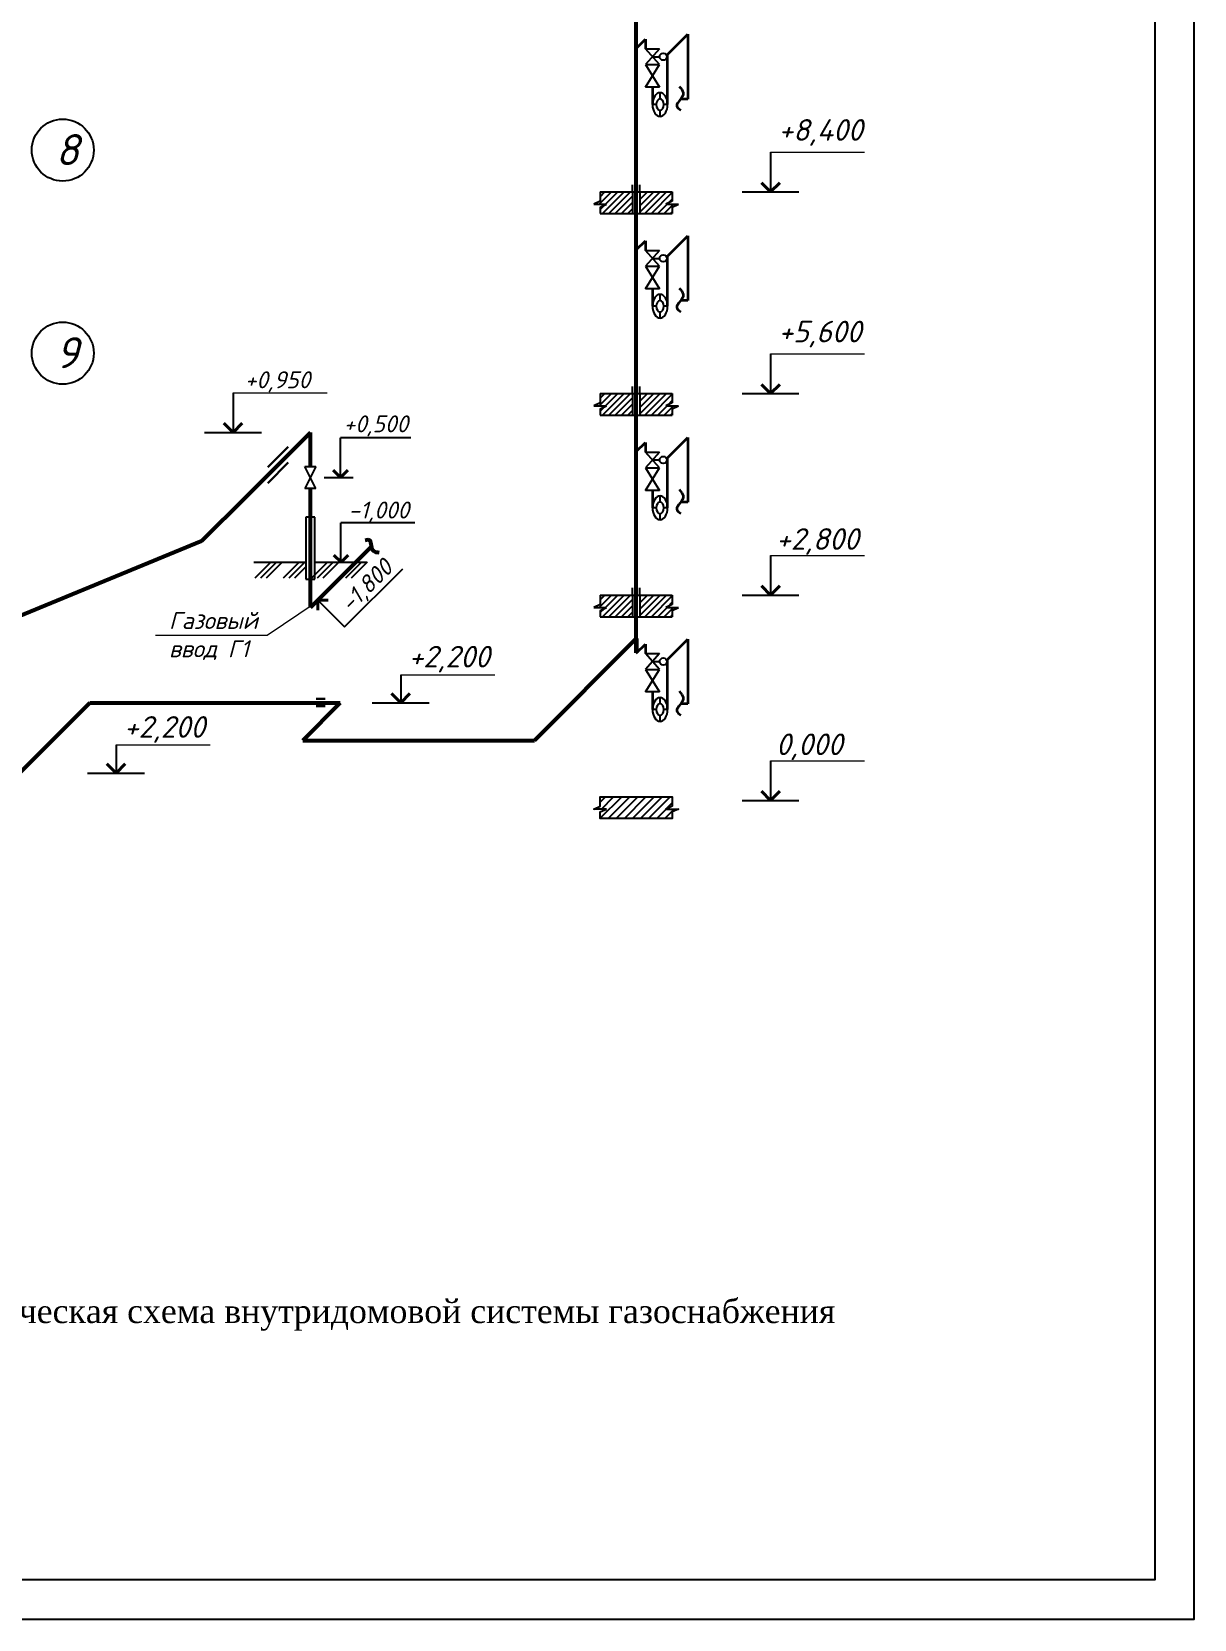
# Model space of a CAD drawing. Header units: millimetres. Extents: x -710977 to 10671, y -929782 to 89628.
# Drawn here: x 2896.1 to 3043.3, y 2723.6 to 2924.6 of the extents above; entities that cross this region are included whole.
import ezdxf

# ---------------------------------------------------------------- set-up
doc = ezdxf.new("R2010")
doc.units = ezdxf.units.MM
doc.header["$LTSCALE"] = 0.4
doc.layers.add('аксонометрия', color=84, linetype='Continuous')
doc.layers.add('кварталыИнфо', color=7, linetype='Continuous')
doc.layers.add('газ', color=7, linetype='Continuous', lineweight=40)
doc.layers.add('Надписи', color=7, linetype='Continuous', lineweight=20)
doc.styles.add('1111', font='times.ttf', dxfattribs={"height": 3.5})
doc.styles.add('Zhenka', font='isocpeur.ttf', dxfattribs={"height": 400})
doc.styles.add('Курсив', font='isocpeui.ttf')
doc.styles.add('текстовый', font='isocpeui.ttf', dxfattribs={"height": 5})
pattern_1 = [(45, (2511.46534, 2729.79837), (-0.4030726, 0.4030726), [])]
pattern_2 = [(45, (2511.46534, 2755.33574), (-0.4030726, 0.4030726), [])]

msp = doc.modelspace()

# ---------------------------------------------------------------- hatches: boundary and pattern name
at = {"layer": 'аксонометрия', "lineweight": 25}
h = msp.add_hatch(dxfattribs=at)
h.set_pattern_fill('ANSI31', scale=4.560246, style=0)
h.set_pattern_definition([(45, (2511.46534, 2780.8731), (-0.4030726, 0.4030726), [])])
h.paths.add_polyline_path([(2972.181, 2901.609), (2972.181, 2904.345), (2968.077, 2904.345), (2968.077, 2903.167), (2967.268, 2902.794), (2968.886, 2902.794), (2968.077, 2902.422), (2968.077, 2901.609)])
h = msp.add_hatch(dxfattribs=at)
h.set_pattern_fill('ANSI31', scale=4.560246, style=0)
h.set_pattern_definition(pattern_2)
h.paths.add_polyline_path([(2978.006, 2902.794), (2976.389, 2902.794), (2977.197, 2903.167), (2977.197, 2904.345), (2973.093, 2904.345), (2973.093, 2901.609), (2977.197, 2901.609), (2977.197, 2902.422)])
h = msp.add_hatch(dxfattribs=at)
h.set_pattern_fill('ANSI31', scale=4.560246, style=0)
h.set_pattern_definition(pattern_2)
h.paths.add_polyline_path([(2972.181, 2876.071), (2972.181, 2878.807), (2968.077, 2878.807), (2968.077, 2877.629), (2967.268, 2877.257), (2968.886, 2877.257), (2968.077, 2876.885), (2968.077, 2876.071)])
h = msp.add_hatch(dxfattribs=at)
h.set_pattern_fill('ANSI31', scale=4.560246, style=0)
h.set_pattern_definition(pattern_1)
h.paths.add_polyline_path([(2978.006, 2877.257), (2976.389, 2877.257), (2977.197, 2877.629), (2977.197, 2878.807), (2973.093, 2878.807), (2973.093, 2876.071), (2977.197, 2876.071), (2977.197, 2876.885)])
h = msp.add_hatch(dxfattribs=at)
h.set_pattern_fill('ANSI31', scale=4.560246, style=0)
h.set_pattern_definition(pattern_1)
h.paths.add_polyline_path([(2972.181, 2850.534), (2972.181, 2853.27), (2968.077, 2853.27), (2968.077, 2852.092), (2967.268, 2851.719), (2968.886, 2851.719), (2968.077, 2851.347), (2968.077, 2850.534)])
h = msp.add_hatch(dxfattribs=at)
h.set_pattern_fill('ANSI31', scale=4.560246, style=0)
h.set_pattern_definition([(45, (2511.46534, 2704.261), (-0.4030726, 0.4030726), [])])
h.paths.add_polyline_path([(2978.006, 2851.719), (2976.389, 2851.719), (2977.197, 2852.092), (2977.197, 2853.27), (2973.093, 2853.27), (2973.093, 2850.534), (2977.197, 2850.534), (2977.197, 2851.347)])
at = {"layer": 'кварталыИнфо', "ltscale": 0.12}
h = msp.add_hatch(dxfattribs=at)
h.set_pattern_fill('ANSI31', color=256, scale=0.228012)
h.set_pattern_definition([(45, (2404.9882, -1029.61145), (-0.51190217, 0.51190217), [])])
h.paths.add_polyline_path([(2968.886, 2826.182), (2967.268, 2826.182), (2968.077, 2826.554), (2968.077, 2827.733), (2977.197, 2827.733), (2977.197, 2826.554), (2976.389, 2826.182), (2978.006, 2826.182), (2977.197, 2825.81), (2977.197, 2824.996), (2968.077, 2824.996), (2968.077, 2825.81)])

# ---------------------------------------------------------------- linework, layer by layer
at = {"color": 7, "lineweight": 35}
for p, q in [((2972.637, 2922.531), (2973.798, 2923.692)), ((2973.798, 2923.692), (2973.798, 2922.472)), ((2976.612, 2921.742), (2979.191, 2924.322)), ((2979.191, 2924.322), (2979.191, 2916.114)), ((2976.612, 2915.404), (2976.612, 2921.742)), ((2974.696, 2917.62), (2974.696, 2915.404)), ((2979.191, 2916.114), (2978.279, 2916.114)), ((2972.637, 2896.993), (2973.798, 2898.154)), ((2973.798, 2898.154), (2973.798, 2896.935)), ((2976.612, 2896.205), (2979.191, 2898.785)), ((2979.191, 2898.785), (2979.191, 2890.576)), ((2976.612, 2889.866), (2976.612, 2896.205)), ((2974.696, 2892.083), (2974.696, 2889.866)), ((2979.191, 2890.576), (2978.279, 2890.576)), ((2972.637, 2871.456), (2973.798, 2872.617)), ((2973.798, 2872.617), (2973.798, 2871.397)), ((2976.612, 2870.668), (2979.191, 2873.247)), ((2979.191, 2873.247), (2979.191, 2865.039)), ((2976.612, 2864.329), (2976.612, 2870.668)), ((2974.696, 2866.545), (2974.696, 2864.329)), ((2979.191, 2865.039), (2978.279, 2865.039)), ((2976.612, 2845.13), (2979.191, 2847.71)), ((2979.191, 2847.71), (2979.191, 2839.502)), ((2972.637, 2845.919), (2973.798, 2847.079)), ((2973.798, 2847.079), (2973.798, 2845.86)), ((2976.612, 2838.792), (2976.612, 2845.13)), ((2974.696, 2841.008), (2974.696, 2838.792)), ((2979.191, 2839.502), (2978.279, 2839.502))]:
    msp.add_line(p, q, dxfattribs=at)
at = {"color": 7, "lineweight": 20}
for p, q in [((2989.654, 2909.364), (3001.558, 2909.364)), ((2989.654, 2883.827), (3001.558, 2883.827)), ((2921.569, 2878.905), (2933.473, 2878.905)), ((2989.654, 2858.29), (3001.558, 2858.29)), ((2925.881, 2848.197), (2931.972, 2852.3)), ((2911.75, 2848.197), (2925.881, 2848.197)), ((2942.807, 2843.193), (2954.711, 2843.193)), ((2906.745, 2834.294), (2918.65, 2834.294)), ((2989.654, 2832.287), (3001.558, 2832.287))]:
    msp.add_line(p, q, dxfattribs=at)
at = {"color": 7, "lineweight": 25}
for p, q in [((2989.654, 2909.364), (2989.654, 2904.345)), ((2986.057, 2904.345), (2993.251, 2904.345)), ((2989.654, 2883.827), (2989.654, 2878.807)), ((2921.569, 2878.905), (2921.569, 2873.885)), ((2986.057, 2878.807), (2993.251, 2878.807)), ((2917.971, 2873.885), (2925.166, 2873.885)), ((2944.082, 2873.216), (2935.178, 2873.216)), ((2935.178, 2868.176), (2935.178, 2873.216)), ((2933.096, 2868.176), (2936.785, 2868.176)), ((2944.576, 2862.435), (2935.228, 2862.435)), ((2935.228, 2857.433), (2935.228, 2862.435)), ((2989.654, 2858.29), (2989.654, 2853.27)), ((2935.689, 2849.277), (2943.065, 2856.614)), ((2986.057, 2853.27), (2993.251, 2853.27)), ((2932.319, 2852.647), (2935.69, 2849.278)), ((2942.807, 2843.193), (2942.807, 2839.638)), ((2939.21, 2839.638), (2946.404, 2839.638)), ((2906.745, 2834.294), (2906.745, 2830.738)), ((2989.654, 2832.287), (2989.654, 2827.267)), ((2903.148, 2830.738), (2910.343, 2830.738)), ((2986.057, 2827.267), (2993.251, 2827.267))]:
    msp.add_line(p, q, dxfattribs=at)
at = {"lineweight": 30}
for p, q in [((2925.972, 2869.495), (2928.555, 2872.078)), ((2928.555, 2870.052), (2925.972, 2867.469)), ((2932.086, 2840.143), (2933.217, 2840.143)), ((2933.217, 2839.231), (2932.086, 2839.231))]:
    msp.add_line(p, q, dxfattribs=at)
at = {"ltscale": 100}
for p, q in [((2931.948, 2863.163), (2930.802, 2863.163)), ((2930.802, 2863.163), (2930.802, 2855.285)), ((2931.948, 2855.285), (2931.948, 2863.163)), ((2930.802, 2855.285), (2931.948, 2855.285))]:
    msp.add_line(p, q, dxfattribs=at)
for p, q in [((2924.213, 2857.433), (2930.802, 2857.433)), ((2926.362, 2857.433), (2924.336, 2855.407)), ((2927.078, 2857.433), (2925.052, 2855.407)), ((2927.794, 2857.433), (2925.769, 2855.407)), ((2929.943, 2857.433), (2927.917, 2855.407)), ((2930.659, 2857.433), (2928.633, 2855.407)), ((2933.524, 2857.433), (2931.498, 2855.407)), ((2931.948, 2857.433), (2938.537, 2857.433)), ((2934.24, 2857.433), (2932.214, 2855.407)), ((2934.956, 2857.433), (2932.93, 2855.407)), ((2937.105, 2857.433), (2935.079, 2855.407)), ((2937.821, 2857.433), (2935.795, 2855.407)), ((2938.537, 2857.433), (2936.511, 2855.407)), ((2930.802, 2856.86), (2929.35, 2855.407))]:
    msp.add_line(p, q)
msp.add_lwpolyline([(2746.323, 3143.559), (2746.323, 2723.559), (3043.323, 2723.559), (3043.323, 3143.559)], close=True)
at = {"color": 7, "lineweight": 25}
for centre in [(2899.995, 2909.642), (2899.995, 2883.921)]:
    msp.add_circle(centre, 3.926, dxfattribs=at)
at = {"color": 7, "lineweight": 35}
for points in [[(2978.092, 2917.711), (2978.572, 2916.913), (2978.218, 2916.032), (2977.763, 2915.225), (2978.29, 2914.698)], [(2978.092, 2892.173), (2978.572, 2891.375), (2978.218, 2890.494), (2977.763, 2889.688), (2978.29, 2889.16)], [(2978.092, 2866.636), (2978.572, 2865.838), (2978.218, 2864.957), (2977.763, 2864.15), (2978.29, 2863.623)], [(2978.092, 2841.098), (2978.572, 2840.3), (2978.218, 2839.42), (2977.763, 2838.613), (2978.29, 2838.086)]]:
    msp.add_spline(points, degree=3, dxfattribs=at)
at = {"layer": 'аксонометрия', "color": 7, "lineweight": 53}
for p, q in [((2972.637, 2845.946), (2972.637, 3050.245)), ((2972.637, 2847.77), (2972.637, 2849.717))]:
    msp.add_line(p, q, dxfattribs=at)
at = {"layer": 'аксонометрия', "color": 7, "lineweight": 25}
for p, q in [((2974.696, 2921.469), (2975.608, 2921.469)), ((2975.654, 2916.12), (2975.654, 2916.911)), ((2975.179, 2915.404), (2974.696, 2915.404)), ((2975.654, 2913.896), (2975.654, 2914.687)), ((2976.612, 2915.404), (2976.129, 2915.404)), ((2968.077, 2904.345), (2977.197, 2904.345)), ((2968.077, 2904.345), (2968.077, 2903.167)), ((2972.181, 2904.345), (2972.181, 2905.257)), ((2972.181, 2904.345), (2972.181, 2901.609)), ((2973.093, 2904.345), (2973.093, 2905.257)), ((2973.093, 2904.345), (2973.093, 2901.609)), ((2977.197, 2904.345), (2977.197, 2903.167)), ((2968.077, 2903.167), (2967.268, 2902.794)), ((2967.268, 2902.794), (2968.886, 2902.794)), ((2968.077, 2902.422), (2968.886, 2902.794)), ((2968.077, 2902.422), (2968.077, 2901.609)), ((2968.077, 2901.609), (2977.197, 2901.609)), ((2972.637, 2901.609), (2972.637, 2897.048)), ((2977.197, 2903.167), (2976.389, 2902.794)), ((2976.389, 2902.794), (2978.006, 2902.794)), ((2977.197, 2902.422), (2978.006, 2902.794)), ((2977.197, 2902.422), (2977.197, 2901.609)), ((2974.696, 2895.931), (2975.608, 2895.931)), ((2975.179, 2889.866), (2974.696, 2889.866)), ((2975.654, 2890.583), (2975.654, 2891.374)), ((2976.612, 2889.866), (2976.129, 2889.866)), ((2975.654, 2888.359), (2975.654, 2889.15)), ((2972.181, 2878.807), (2972.181, 2879.719)), ((2973.093, 2878.807), (2973.093, 2879.719)), ((2968.077, 2877.629), (2967.268, 2877.257)), ((2968.077, 2878.807), (2977.197, 2878.807)), ((2968.077, 2878.807), (2968.077, 2877.629)), ((2972.181, 2878.807), (2972.181, 2876.071)), ((2973.093, 2878.807), (2973.093, 2876.071)), ((2977.197, 2877.629), (2976.389, 2877.257)), ((2977.197, 2878.807), (2977.197, 2877.629)), ((2967.268, 2877.257), (2968.886, 2877.257)), ((2968.077, 2876.885), (2968.886, 2877.257)), ((2968.077, 2876.885), (2968.077, 2876.071)), ((2968.077, 2876.071), (2977.197, 2876.071)), ((2976.389, 2877.257), (2978.006, 2877.257)), ((2977.197, 2876.885), (2978.006, 2877.257)), ((2977.197, 2876.885), (2977.197, 2876.071)), ((2932.07, 2866.787), (2930.68, 2869.566)), ((2930.68, 2869.566), (2932.07, 2869.566)), ((2932.07, 2869.566), (2930.68, 2866.787)), ((2974.696, 2870.394), (2975.608, 2870.394)), ((2932.07, 2866.787), (2930.68, 2866.787)), ((2975.654, 2865.046), (2975.654, 2865.836)), ((2975.179, 2864.329), (2974.696, 2864.329)), ((2975.654, 2862.822), (2975.654, 2863.612)), ((2976.612, 2864.329), (2976.129, 2864.329)), ((2968.077, 2853.27), (2977.197, 2853.27)), ((2968.077, 2853.27), (2968.077, 2852.092)), ((2972.181, 2853.27), (2972.181, 2854.182)), ((2972.181, 2853.27), (2972.181, 2850.534)), ((2973.093, 2853.27), (2973.093, 2854.182)), ((2973.093, 2853.27), (2973.093, 2850.534)), ((2977.197, 2853.27), (2977.197, 2852.092)), ((2968.077, 2852.092), (2967.268, 2851.719)), ((2967.268, 2851.719), (2968.886, 2851.719)), ((2968.077, 2851.347), (2968.886, 2851.719)), ((2968.077, 2851.347), (2968.077, 2850.534)), ((2977.197, 2852.092), (2976.389, 2851.719)), ((2976.389, 2851.719), (2978.006, 2851.719)), ((2977.197, 2851.347), (2978.006, 2851.719)), ((2977.197, 2851.347), (2977.197, 2850.534)), ((2974.696, 2844.857), (2975.608, 2844.857)), ((2975.654, 2839.508), (2975.654, 2840.299)), ((2975.179, 2838.792), (2974.696, 2838.792)), ((2975.654, 2837.284), (2975.654, 2838.075)), ((2976.612, 2838.792), (2976.129, 2838.792))]:
    msp.add_line(p, q, dxfattribs=at)
at = {"layer": 'аксонометрия'}
msp.add_line((2968.077, 2850.534), (2977.197, 2850.534), dxfattribs=at)
at = {"layer": 'аксонометрия', "color": 7, "lineweight": 60}
msp.add_line((2972.637, 2847.77), (2972.637, 2845.946), dxfattribs=at)
at = {"layer": 'аксонометрия', "color": 7, "lineweight": 25}
msp.add_lwpolyline([(2968.886, 2826.182), (2967.268, 2826.182), (2968.077, 2826.554), (2968.077, 2827.733), (2977.197, 2827.733), (2977.197, 2826.554), (2976.389, 2826.182), (2978.006, 2826.182), (2977.197, 2825.81), (2977.197, 2824.996), (2968.077, 2824.996), (2968.077, 2825.81)], close=True, dxfattribs=at)
for centre in [(2976.064, 2921.469), (2976.064, 2895.931), (2976.064, 2870.394), (2976.064, 2844.857)]:
    msp.add_circle(centre, 0.456, dxfattribs=at)
at = {"layer": 'аксонометрия', "color": 7, "lineweight": 25, "extrusion": (0, 0, -1)}
for centre, major_axis, ratio in [((2975.654, 2915.404), (0, -1.507), 0.6353435), ((2975.654, 2915.404), (0, -0.717), 0.6634455), ((2975.654, 2889.866), (0, -1.507), 0.6353435), ((2975.654, 2889.866), (0, -0.717), 0.6634455), ((2975.654, 2864.329), (0, -1.507), 0.6353435), ((2975.654, 2864.329), (0, -0.717), 0.6634455), ((2975.654, 2838.792), (0, -1.507), 0.6353435), ((2975.654, 2838.792), (0, -0.717), 0.6634455)]:
    msp.add_ellipse(centre, major_axis=major_axis, ratio=ratio, dxfattribs=at)
at = {"layer": 'кварталыИнфо', "ltscale": 0.12}
for p, q in [((2973.798, 2922.472), (2975.595, 2922.472)), ((2975.595, 2920.466), (2973.798, 2922.472)), ((2975.595, 2922.472), (2973.798, 2920.466)), ((2973.798, 2920.466), (2975.595, 2920.466)), ((2973.798, 2917.62), (2975.595, 2920.466)), ((2973.798, 2920.466), (2975.595, 2917.62)), ((2975.595, 2917.62), (2973.798, 2917.62)), ((2973.798, 2896.935), (2975.595, 2896.935)), ((2975.595, 2894.928), (2973.798, 2896.935)), ((2975.595, 2896.935), (2973.798, 2894.928)), ((2973.798, 2894.928), (2975.595, 2894.928)), ((2973.798, 2892.083), (2975.595, 2894.928)), ((2973.798, 2894.928), (2975.595, 2892.083)), ((2975.595, 2892.083), (2973.798, 2892.083)), ((2973.798, 2871.397), (2975.595, 2871.397)), ((2975.595, 2869.391), (2973.798, 2871.397)), ((2975.595, 2871.397), (2973.798, 2869.391)), ((2973.798, 2869.391), (2975.595, 2869.391)), ((2973.798, 2866.545), (2975.595, 2869.391)), ((2973.798, 2869.391), (2975.595, 2866.545)), ((2975.595, 2866.545), (2973.798, 2866.545)), ((2973.798, 2845.86), (2975.595, 2845.86)), ((2975.595, 2843.853), (2973.798, 2845.86)), ((2975.595, 2845.86), (2973.798, 2843.853)), ((2973.798, 2843.853), (2975.595, 2843.853)), ((2973.798, 2841.008), (2975.595, 2843.853)), ((2973.798, 2843.853), (2975.595, 2841.008)), ((2975.595, 2841.008), (2973.798, 2841.008))]:
    msp.add_line(p, q, dxfattribs=at)
msp.add_lwpolyline([(2766.323, 3138.559), (3038.323, 3138.559), (3038.323, 2728.559), (2766.323, 2728.559)], close=True, dxfattribs=at)
at = {"layer": 'Надписи', "color": 7, "linetype": 'ByBlock', "lineweight": 40, "ltscale": 0.2}
for p, q in [((2989.654, 2904.345), (2988.493, 2905.506)), ((2989.654, 2904.345), (2990.815, 2905.506)), ((2989.654, 2878.807), (2988.493, 2879.968)), ((2989.654, 2878.807), (2990.815, 2879.968)), ((2921.569, 2873.885), (2920.408, 2875.046)), ((2921.569, 2873.885), (2922.729, 2875.046)), ((2935.178, 2868.176), (2934.267, 2869.088)), ((2935.178, 2868.176), (2936.09, 2869.088)), ((2935.243, 2857.433), (2934.331, 2858.345)), ((2935.243, 2857.433), (2936.154, 2858.345)), ((2989.654, 2853.27), (2988.493, 2854.431)), ((2989.654, 2853.27), (2990.815, 2854.431)), ((2932.319, 2852.647), (2932.319, 2851.358)), ((2932.319, 2852.647), (2933.608, 2852.647)), ((2942.807, 2839.638), (2941.646, 2840.799)), ((2942.807, 2839.638), (2943.968, 2840.799)), ((2906.745, 2830.738), (2905.585, 2831.899)), ((2906.745, 2830.738), (2907.906, 2831.899)), ((2989.654, 2827.267), (2988.493, 2828.428)), ((2989.654, 2827.267), (2990.815, 2828.428))]:
    msp.add_line(p, q, dxfattribs=at)
at = {"layer": 'Надписи', "color": 7, "linetype": 'ByBlock', "lineweight": 53, "ltscale": 0.2}
for p, q in [((2923.254, 2865.764), (2931.375, 2873.885)), ((2923.254, 2865.764), (2917.579, 2860.089)), ((2917.579, 2860.089), (2885.274, 2846.796)), ((2931.375, 2851.704), (2939.104, 2859.432)), ((2959.739, 2834.872), (2972.637, 2847.77)), ((2894.534, 2830.738), (2903.434, 2839.638)), ((2903.434, 2839.638), (2935.155, 2839.638)), ((2935.155, 2839.638), (2930.389, 2834.872)), ((2930.389, 2834.872), (2959.739, 2834.872))]:
    msp.add_line(p, q, dxfattribs=at)
at = {"layer": 'Надписи', "linetype": 'ByBlock', "lineweight": 53, "ltscale": 0.2}
for p, q in [((2931.375, 2869.566), (2931.375, 2873.885)), ((2931.375, 2851.704), (2931.375, 2866.787))]:
    msp.add_line(p, q, dxfattribs=at)
at = {"layer": 'Надписи', "color": 7, "linetype": 'ByBlock', "lineweight": 53, "ltscale": 0.2}
msp.add_spline([(2940.094, 2858.649), (2939.385, 2858.826), (2939.092, 2859.511), (2938.897, 2860.212), (2938.311, 2860.212)], degree=3, dxfattribs=at)

# ---------------------------------------------------------------- texts
at = {"color": 7, "lineweight": 20, "attachment_point": 1}
for s, insert, char_height, width, style in [('{\\fISOCPEUR|b0|i1|c0|p34;+8,400}', (2990.649, 2913.565), 2.73615, 13.63061, 'текстовый'), ('{\\fISOCPEUR|b0|i1|c0|p34;+5,600}', (2990.649, 2888.028), 2.73615, 13.63061, 'текстовый'), ('{\\fISOCPEUR|b0|i1|c0|p34;+2,800}', (2990.34, 2861.751), 2.73615, 13.63061, 'текстовый'), ('Газовый \\Pввод Г1', (2913.452, 2851.137), 2.1486, 39.65592, 'Курсив'), ('+2,{\\fISOCPEUR|b0|i1|c204|p34;2}00', (2943.802, 2846.849), 2.73615, 13.63061, 'текстовый'), ('+2,{\\fISOCPEUR|b0|i1|c204|p34;2}00', (2907.741, 2837.949), 2.73615, 13.63061, 'текстовый'), ('{\\fISOCPEUR|b0|i1|c204|p34;0\\fISOCPEUR|b0|i1|c0|p34;,\\fISOCPEUR|b0|i1|c204|p34;0\\fISOCPEUR|b0|i1|c0|p34;00}', (2990.34, 2835.749), 2.736147, 13.63061, 'текстовый')]:
    msp.add_mtext(s, dxfattribs=dict(at, insert=insert, char_height=char_height, width=width, style=style))
at = {"color": 7, "lineweight": 25, "char_height": 3.9263, "attachment_point": 1, "style": 'текстовый'}
for s, insert in [('{\\fISOCPEUR|b0|i1|c204|p34;8}', (2899.085, 2911.663)), ('{\\fISOCPEUR|b0|i1|c204|p34;9}', (2899.085, 2885.941))]:
    msp.add_mtext(s, dxfattribs=dict(at, insert=insert))
at = {"color": 7, "lineweight": 25, "char_height": 2.14859, "width": 9.41331, "attachment_point": 3, "style": 'Zhenka'}
for s, insert in [('{\\fISOCPEUR|b0|i1|c204|p34;+0,950}', (2931.342, 2881.623)), ('{\\fISOCPEUR|b0|i1|c204|p34;+0,500}', (2943.745, 2876.043)), ('{\\fISOCPEUR|b0|i1|c204|p34;-1,000}', (2943.869, 2865.125))]:
    msp.add_mtext(s, dxfattribs=dict(at, insert=insert))
at = {"color": 7, "lineweight": 25, "insert": (2934.896, 2852.468), "char_height": 2.1486, "width": 9.41331, "attachment_point": 1, "rotation": 45, "style": 'Курсив'}
msp.add_mtext('-1,800', dxfattribs=at)
at = {"layer": 'газ', "lineweight": 70, "ltscale": 0.08, "insert": (2819.113, 2764.077), "char_height": 3, "attachment_point": 1, "style": '1111'}
msp.add_mtext_dynamic_manual_height_columns('\\pi26.0271;Рисунок 1 - Аксонометрическая схема внутридомовой системы газоснабжения', width=188.31779, gutter_width=17.5, heights=[5.126], dxfattribs=at)

doc.saveas('drawing.dxf')
